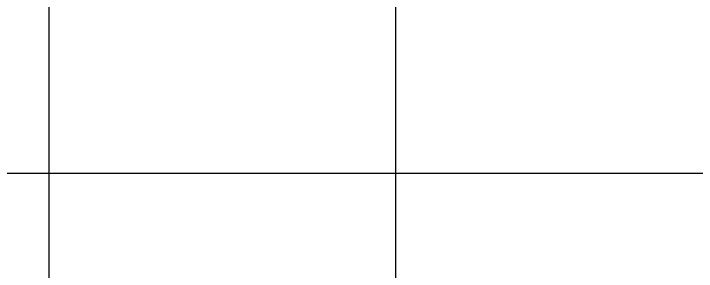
# Model space of a CAD drawing. Extents: x 31695611 to 39053694, y -59225 to 904195.
# Drawn here: x 38437731 to 38441079, y 760774 to 762039 of the extents above; entities that cross this region are included whole.
import ezdxf

# ---------------------------------------------------------------- set-up
doc = ezdxf.new("R2010")
doc.units = 0
doc.header["$LTSCALE"] = 1000
doc.header["$MEASUREMENT"] = 0
doc.layers.get('0').update_dxf_attribs({"linetype": 'CONTINUOUS'})
doc.layers.add('PUB_TITLE', color=4, linetype='CONTINUOUS')

# ---------------------------------------------------------------- blocks, each defined once
blk = doc.blocks.new('TK')
at = {"layer": 'PUB_TITLE'}
for p, q in [((31012514.6, -82916.2), (31012514.6, -76966.2)), ((31008732.1, -79516.2), (31014342.1, -79516.2)), ((31008732.1, -80366.2), (31014342.1, -80366.2))]:
    blk.add_line(p, q, dxfattribs=at)

msp = doc.modelspace()

# ---------------------------------------------------------------- block references
at = {"xscale": 2, "yscale": 2, "zscale": 2, "rotation": 270}
msp.add_blockref('TK', (38598636.7, 62786284.7), dxfattribs=at)
msp.add_blockref('TK', (38598636.7, 62786284.7), dxfattribs=at)

doc.saveas('drawing.dxf')
